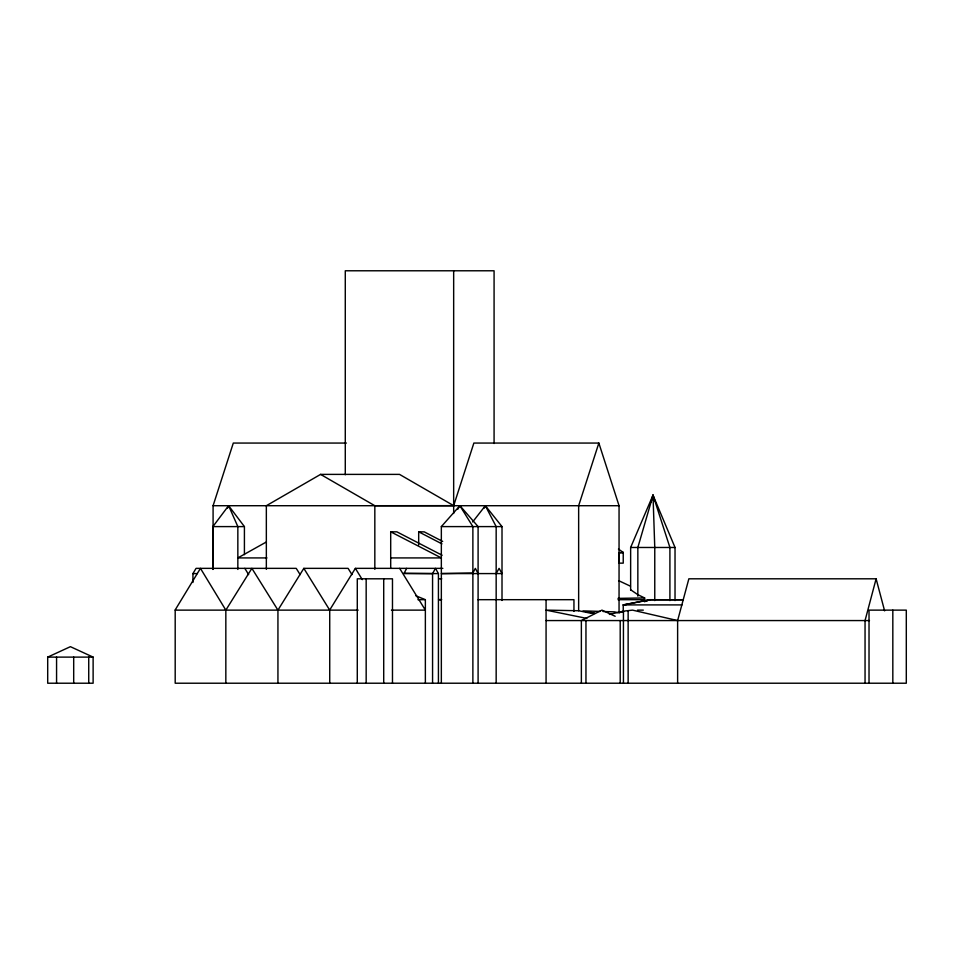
<?xml version="1.0" encoding="UTF-8"?>
<svg xmlns="http://www.w3.org/2000/svg" width="954" height="954" viewBox="0 0 954 954"><rect width="100%" height="100%" fill="white"/><g stroke="black" fill="none" stroke-linecap="round" stroke-linejoin="round"><path stroke-width="1.43" d="M652.87 498.179L653.037 495.269L675.027 547.477L675.027 600.591M677.626 683.219L677.626 620.565L688.86 578.804L876.118 578.804L865.051 620.565L865.051 683.219M669.911 600.591L669.911 547.477L653.037 495.269L637.844 547.477L637.844 596.167M650.807 502.329L652.977 495.269L654.694 500.922M213.088 569.323L213.088 505.715L233.301 443.061L346.421 443.061M453.663 505.715L473.864 443.061L598.85 443.061L619.051 505.715L619.051 612.218M598.85 443.061L578.649 505.715L578.649 610.739L590.657 613.231L595.046 613.35L583.037 610.882L600.114 611.407M630.642 590.264L630.642 547.477L652.953 495.269M227.41 508.327L228.578 505.715L212.885 526.596L212.885 569.443M483.976 508.327L485.359 505.715L502.007 526.596L502.007 600.471M438.423 683.219L438.423 573.581L403.959 573.581L406.642 568.357M432.567 683.219L432.567 573.581L435.489 568.357L438.423 573.581M496.163 573.581L499.085 568.357L502.007 573.581L441.344 573.581L472.874 573.008L475.33 568.357L478.097 573.581M192.935 582.477L192.935 573.581L196.071 568.357L296.217 568.357L300.128 574.63M457.658 509.4L459.876 505.715L472.874 526.596L472.874 683.219M442.847 568.357L355.365 568.357L329.726 609.976L329.726 683.219M277.936 683.219L277.936 610.131L303.825 568.357L348.091 568.357L351.978 574.63M225.836 683.219L225.836 610.131L251.88 568.357L277.936 610.131M472.647 521.957L485.347 505.715L496.163 526.596L496.163 683.219M441.344 683.219L441.344 526.596L459.864 505.715M320.592 474.388L374.827 505.715L453.663 505.656L399.523 474.388L320.592 474.388L266.345 505.715L266.345 569.323M266.297 542.015L237.844 557.923L266.941 557.923M47.7 657.115L70.405 646.669L93.122 657.115L93.122 683.219L47.7 683.219L47.7 657.115L93.122 657.115M609.391 614.436L623.439 611.156L632.55 610.131L677.626 620.565M623.236 612.301L623.236 604.908L649.853 599.684L683.386 599.768M682.015 604.908L623.236 604.908L649.853 599.792L683.386 599.708M619.265 563.146L619.265 552.7L623.236 552.39L623.236 563.146L618.955 563.146M618.013 598.373L644.642 597.943L644.642 599.684L618.013 599.684M619.051 611.991L623.522 611.943M623.236 604.908L625.943 604.884M438.59 599.601L441.535 599.577M438.792 578.828L441.762 578.816M213.088 505.715L619.051 505.715M212.885 526.596L244.415 526.596L244.415 554.668M441.344 526.596L502.007 526.596M630.642 547.477L675.027 547.477M619.265 552.7L623.236 552.7M390.699 557.923L441.344 557.923L390.699 531.819L390.699 568.357M192.935 573.581L197.359 573.581M417.935 599.684L425.365 599.684L425.365 683.219M438.59 599.684L441.535 599.684M477.906 599.684L573.95 599.684L573.95 611.407M175.19 610.131L358.167 610.131M391.426 610.131L425.365 610.131L399.631 568.357M637.522 610.131L643.318 610.131M546.07 620.565L869.476 620.565M390.699 531.819L396.864 531.831L442.119 555.24M418.687 544.865L418.687 531.819L424.22 531.867L442.68 541.443M403.959 573.282L432.567 573.581M578.649 610.739L546.07 610.131L586.793 618.407M602.964 611.502L614.352 611.86L619.599 612.945M415.801 595.761L425.365 599.684M618.609 580.64L630.427 586.173M615.175 616.272L601.95 610.131L581.368 620.565L581.368 683.219M644.642 597.943L637.844 594.7L630.642 589.775M418.687 531.819L441.917 543.863M618.442 549.099L623.236 552.39M459.935 505.715L478.097 526.596L478.097 683.219M244.415 526.596L228.626 505.715L237.844 526.596L237.844 569.443M303.825 568.357L329.726 610.131M355.365 568.357L362.305 579.638M244.832 568.357L248.636 574.63M225.836 610.131L200.447 568.357L175.19 609.916L175.19 683.219L906.3 683.219L906.3 610.131L869.022 610.131L869.022 683.219M876.118 578.804L884.608 610.87M653.013 495.269L654.766 547.477L654.766 600.591M892.825 610.131L892.825 683.219M628.137 611.144L628.137 683.219M623.439 611.156L623.439 683.219M620.207 620.565L620.207 683.219M585.959 620.565L585.959 683.219M546.07 599.684L546.07 683.219M494.077 443.503L494.077 270.781L345.276 270.781L345.276 474.77M453.663 270.781L453.663 513.479M392.476 683.219L392.476 578.804L357.285 578.804L357.285 683.219M383.711 578.804L383.711 683.219M374.827 505.715L374.827 569.323M366.169 578.804L366.169 683.219M88.734 657.115L88.734 683.219M73.696 657.115L73.696 683.219M56.572 657.115L56.572 683.219M649.853 599.684L644.618 601.58L649.853 599.684"/></g></svg>
